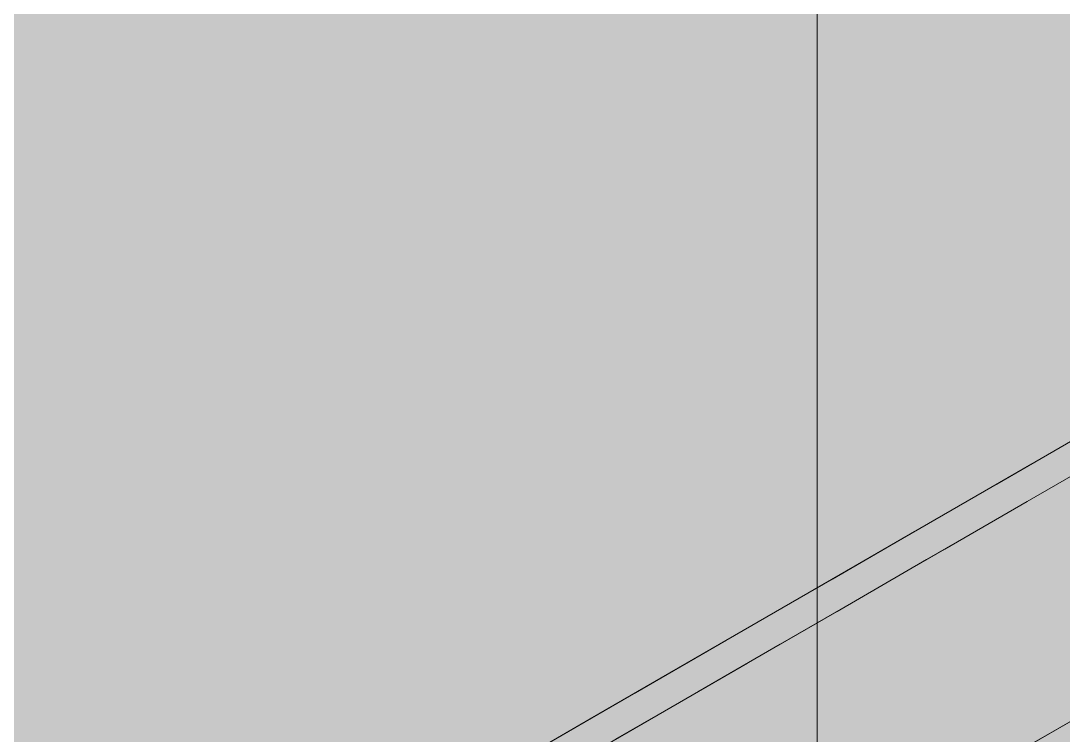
# Model space of a CAD drawing. Header units: metres. Extents: x 349122 to 349453, y 9281252 to 9281971.
# Drawn here: x 349263.6475 to 349263.9456, y 9281656.6779 to 9281656.8821 of the extents above; entities that cross this region are included whole.
import ezdxf

# ---------------------------------------------------------------- set-up
doc = ezdxf.new("R2010")
doc.units = ezdxf.units.M
doc.header["$LTSCALE"] = 0.25
doc.layers.add('ISO-3D', color=7, linetype='CONTINUOUS', lineweight=13)
doc.layers.add('ISO-3D-ARISTAS', color=250, linetype='CONTINUOUS', lineweight=13)

msp = doc.modelspace()

# ---------------------------------------------------------------- linework, layer by layer
at = {"layer": 'ISO-3D', "true_color": 0x9e9d98}
for points in [[(349263.90127, 9281656.87687), (349263.87529, 9281656.89187), (349263.90127, 9281656.905), (349263.87529, 9281656.92)], [(349263.95323, 9281656.875), (349263.92725, 9281656.89), (349263.95323, 9281656.9), (349263.92725, 9281656.915)], [(349263.92725, 9281656.86187), (349263.90127, 9281656.87687), (349263.92725, 9281656.89), (349263.90127, 9281656.905)], [(349263.90127, 9281656.84875), (349263.87529, 9281656.86375), (349263.90127, 9281656.87687), (349263.87529, 9281656.89187)], [(349263.95323, 9281656.84687), (349263.92725, 9281656.86187), (349263.95323, 9281656.875), (349263.92725, 9281656.89)], [(349263.92725, 9281656.83375), (349263.90127, 9281656.84875), (349263.92725, 9281656.86187), (349263.90127, 9281656.87687)], [(349263.90127, 9281656.82062), (349263.87529, 9281656.83562), (349263.90127, 9281656.84875), (349263.87529, 9281656.86375)], [(349263.95323, 9281656.81875), (349263.92725, 9281656.83375), (349263.95323, 9281656.84687), (349263.92725, 9281656.86187)], [(349263.92725, 9281656.80562), (349263.90127, 9281656.82062), (349263.92725, 9281656.83375), (349263.90127, 9281656.84875)], [(349263.90127, 9281656.7925), (349263.87529, 9281656.8075), (349263.90127, 9281656.82062), (349263.87529, 9281656.83562)], [(349263.95323, 9281656.79062), (349263.92725, 9281656.80562), (349263.95323, 9281656.81875), (349263.92725, 9281656.83375)], [(349263.92725, 9281656.7775), (349263.90127, 9281656.7925), (349263.92725, 9281656.80562), (349263.90127, 9281656.82062)], [(349263.90127, 9281656.76437), (349263.87529, 9281656.77937), (349263.90127, 9281656.7925), (349263.87529, 9281656.8075)], [(349263.95323, 9281656.7625), (349263.92725, 9281656.7775), (349263.95323, 9281656.79062), (349263.92725, 9281656.80562)], [(349263.92725, 9281656.74937), (349263.90127, 9281656.76437), (349263.92725, 9281656.7775), (349263.90127, 9281656.7925)], [(349263.90127, 9281656.73625), (349263.87529, 9281656.75125), (349263.90127, 9281656.76437), (349263.87529, 9281656.77937)], [(349263.95323, 9281656.73437), (349263.92725, 9281656.74937), (349263.95323, 9281656.7625), (349263.92725, 9281656.7775)], [(349263.92725, 9281656.72125), (349263.90127, 9281656.73625), (349263.92725, 9281656.74937), (349263.90127, 9281656.76437)], [(349263.90127, 9281656.70812), (349263.87529, 9281656.72312), (349263.90127, 9281656.73625), (349263.87529, 9281656.75125)], [(349263.95323, 9281656.70625), (349263.92725, 9281656.72125), (349263.95323, 9281656.73437), (349263.92725, 9281656.74937)], [(349263.92725, 9281656.69312), (349263.90127, 9281656.70812), (349263.92725, 9281656.72125), (349263.90127, 9281656.73625)], [(349263.90127, 9281656.68), (349263.87529, 9281656.695), (349263.90127, 9281656.70812), (349263.87529, 9281656.72312)], [(349263.95323, 9281656.67812), (349263.92725, 9281656.69312), (349263.95323, 9281656.70625), (349263.92725, 9281656.72125)], [(349263.92725, 9281656.665), (349263.90127, 9281656.68), (349263.92725, 9281656.69312), (349263.90127, 9281656.70812)], [(349263.90127, 9281656.65187), (349263.87529, 9281656.66687), (349263.90127, 9281656.68), (349263.87529, 9281656.695)], [(349263.95323, 9281656.65), (349263.92725, 9281656.665), (349263.95323, 9281656.67812), (349263.92725, 9281656.69312)], [(349263.92725, 9281656.63687), (349263.90127, 9281656.65187), (349263.92725, 9281656.665), (349263.90127, 9281656.68)]]:
    msp.add_solid(points, dxfattribs=at)
at = {"layer": 'ISO-3D', "true_color": 0x8e8d88}
for points in [[(349263.89694, 9281656.88776), (349263.87529, 9281656.87526), (349263.89694, 9281656.91671), (349263.87529, 9281656.90421)], [(349263.94024, 9281656.88382), (349263.91859, 9281656.87132), (349263.94024, 9281656.91276), (349263.91859, 9281656.90026)], [(349263.91859, 9281656.87132), (349263.89694, 9281656.85882), (349263.91859, 9281656.90026), (349263.89694, 9281656.88776)], [(349263.96189, 9281656.86737), (349263.94024, 9281656.85487), (349263.96189, 9281656.89632), (349263.94024, 9281656.88382)], [(349263.89694, 9281656.85882), (349263.87529, 9281656.84632), (349263.89694, 9281656.88776), (349263.87529, 9281656.87526)], [(349263.94024, 9281656.85487), (349263.91859, 9281656.84237), (349263.94024, 9281656.88382), (349263.91859, 9281656.87132)], [(349263.91859, 9281656.84237), (349263.89694, 9281656.82987), (349263.91859, 9281656.87132), (349263.89694, 9281656.85882)], [(349263.96189, 9281656.83842), (349263.94024, 9281656.82592), (349263.96189, 9281656.86737), (349263.94024, 9281656.85487)], [(349263.89694, 9281656.82987), (349263.87529, 9281656.81737), (349263.89694, 9281656.85882), (349263.87529, 9281656.84632)], [(349263.94024, 9281656.82592), (349263.91859, 9281656.81342), (349263.94024, 9281656.85487), (349263.91859, 9281656.84237)], [(349263.91859, 9281656.81342), (349263.89694, 9281656.80092), (349263.91859, 9281656.84237), (349263.89694, 9281656.82987)], [(349263.96189, 9281656.80947), (349263.94024, 9281656.79697), (349263.96189, 9281656.83842), (349263.94024, 9281656.82592)], [(349263.89694, 9281656.80092), (349263.87529, 9281656.78842), (349263.89694, 9281656.82987), (349263.87529, 9281656.81737)], [(349263.94024, 9281656.79697), (349263.91859, 9281656.78447), (349263.94024, 9281656.82592), (349263.91859, 9281656.81342)], [(349263.91859, 9281656.78447), (349263.89694, 9281656.77197), (349263.91859, 9281656.81342), (349263.89694, 9281656.80092)], [(349263.96189, 9281656.78053), (349263.94024, 9281656.76803), (349263.96189, 9281656.80947), (349263.94024, 9281656.79697)], [(349263.89694, 9281656.77197), (349263.87529, 9281656.75947), (349263.89694, 9281656.80092), (349263.87529, 9281656.78842)], [(349263.94024, 9281656.76803), (349263.91859, 9281656.75553), (349263.94024, 9281656.79697), (349263.91859, 9281656.78447)], [(349263.91859, 9281656.75553), (349263.89694, 9281656.74303), (349263.91859, 9281656.78447), (349263.89694, 9281656.77197)], [(349263.96189, 9281656.75158), (349263.94024, 9281656.73908), (349263.96189, 9281656.78053), (349263.94024, 9281656.76803)], [(349263.89694, 9281656.74303), (349263.87529, 9281656.73053), (349263.89694, 9281656.77197), (349263.87529, 9281656.75947)], [(349263.94024, 9281656.73908), (349263.91859, 9281656.72658), (349263.94024, 9281656.76803), (349263.91859, 9281656.75553)], [(349263.96189, 9281656.74333), (349263.93663, 9281656.72875), (349263.96189, 9281656.77), (349263.93663, 9281656.75542)], [(349263.95323, 9281656.74), (349263.92725, 9281656.725), (349263.95323, 9281656.765), (349263.92725, 9281656.75)], [(349263.91859, 9281656.72658), (349263.89694, 9281656.71408), (349263.91859, 9281656.75553), (349263.89694, 9281656.74303)], [(349263.93663, 9281656.72875), (349263.91137, 9281656.71417), (349263.93663, 9281656.75542), (349263.91137, 9281656.74083)], [(349263.92725, 9281656.725), (349263.90127, 9281656.71), (349263.92725, 9281656.75), (349263.90127, 9281656.735)], [(349263.96189, 9281656.72263), (349263.94024, 9281656.71013), (349263.96189, 9281656.75158), (349263.94024, 9281656.73908)], [(349263.89694, 9281656.71408), (349263.87529, 9281656.70158), (349263.89694, 9281656.74303), (349263.87529, 9281656.73053)], [(349263.96189, 9281656.71667), (349263.93663, 9281656.70208), (349263.96189, 9281656.74333), (349263.93663, 9281656.72875)], [(349263.91137, 9281656.71417), (349263.88611, 9281656.69958), (349263.91137, 9281656.74083), (349263.88611, 9281656.72625)], [(349263.94024, 9281656.71013), (349263.91859, 9281656.69763), (349263.94024, 9281656.73908), (349263.91859, 9281656.72658)], [(349263.95323, 9281656.715), (349263.92725, 9281656.7), (349263.95323, 9281656.74), (349263.92725, 9281656.725)], [(349263.90127, 9281656.71), (349263.87529, 9281656.695), (349263.90127, 9281656.735), (349263.87529, 9281656.72)], [(349263.88611, 9281656.69958), (349263.86085, 9281656.685), (349263.88611, 9281656.72625), (349263.86085, 9281656.71167)], [(349263.91859, 9281656.69763), (349263.89694, 9281656.68513), (349263.91859, 9281656.72658), (349263.89694, 9281656.71408)], [(349263.93663, 9281656.70208), (349263.91137, 9281656.6875), (349263.93663, 9281656.72875), (349263.91137, 9281656.71417)], [(349263.92725, 9281656.7), (349263.90127, 9281656.685), (349263.92725, 9281656.725), (349263.90127, 9281656.71)], [(349263.96189, 9281656.69368), (349263.94024, 9281656.68118), (349263.96189, 9281656.72263), (349263.94024, 9281656.71013)], [(349263.87529, 9281656.695), (349263.84931, 9281656.68), (349263.87529, 9281656.72), (349263.84931, 9281656.705)], [(349263.89694, 9281656.68513), (349263.87529, 9281656.67263), (349263.89694, 9281656.71408), (349263.87529, 9281656.70158)], [(349263.91137, 9281656.6875), (349263.88611, 9281656.67292), (349263.91137, 9281656.71417), (349263.88611, 9281656.69958)], [(349263.95323, 9281656.69), (349263.92725, 9281656.675), (349263.95323, 9281656.715), (349263.92725, 9281656.7)], [(349263.96189, 9281656.69), (349263.93663, 9281656.67542), (349263.96189, 9281656.71667), (349263.93663, 9281656.70208)], [(349263.86085, 9281656.685), (349263.8356, 9281656.67042), (349263.86085, 9281656.71167), (349263.8356, 9281656.69708)], [(349263.90127, 9281656.685), (349263.87529, 9281656.67), (349263.90127, 9281656.71), (349263.87529, 9281656.695)], [(349263.94024, 9281656.68118), (349263.91859, 9281656.66868), (349263.94024, 9281656.71013), (349263.91859, 9281656.69763)], [(349263.84931, 9281656.68), (349263.82333, 9281656.665), (349263.84931, 9281656.705), (349263.82333, 9281656.69)], [(349263.88611, 9281656.67292), (349263.86085, 9281656.65833), (349263.88611, 9281656.69958), (349263.86085, 9281656.685)], [(349263.92725, 9281656.675), (349263.90127, 9281656.66), (349263.92725, 9281656.7), (349263.90127, 9281656.685)], [(349263.93663, 9281656.67542), (349263.91137, 9281656.66083), (349263.93663, 9281656.70208), (349263.91137, 9281656.6875)], [(349263.8356, 9281656.67042), (349263.81034, 9281656.65583), (349263.8356, 9281656.69708), (349263.81034, 9281656.6825)], [(349263.91859, 9281656.66868), (349263.89694, 9281656.65618), (349263.91859, 9281656.69763), (349263.89694, 9281656.68513)], [(349263.87529, 9281656.67), (349263.84931, 9281656.655), (349263.87529, 9281656.695), (349263.84931, 9281656.68)], [(349263.96189, 9281656.66474), (349263.94024, 9281656.65224), (349263.96189, 9281656.69368), (349263.94024, 9281656.68118)], [(349263.82333, 9281656.665), (349263.79735, 9281656.65), (349263.82333, 9281656.69), (349263.79735, 9281656.675)], [(349263.91137, 9281656.66083), (349263.88611, 9281656.64625), (349263.91137, 9281656.6875), (349263.88611, 9281656.67292)], [(349263.95323, 9281656.665), (349263.92725, 9281656.65), (349263.95323, 9281656.69), (349263.92725, 9281656.675)], [(349263.86085, 9281656.65833), (349263.8356, 9281656.64375), (349263.86085, 9281656.685), (349263.8356, 9281656.67042)], [(349263.89694, 9281656.65618), (349263.87529, 9281656.64368), (349263.89694, 9281656.68513), (349263.87529, 9281656.67263)], [(349263.90127, 9281656.66), (349263.87529, 9281656.645), (349263.90127, 9281656.685), (349263.87529, 9281656.67)], [(349263.81034, 9281656.65583), (349263.78508, 9281656.64125), (349263.81034, 9281656.6825), (349263.78508, 9281656.66792)], [(349263.84931, 9281656.655), (349263.82333, 9281656.64), (349263.84931, 9281656.68), (349263.82333, 9281656.665)], [(349263.94024, 9281656.65224), (349263.91859, 9281656.63974), (349263.94024, 9281656.68118), (349263.91859, 9281656.66868)]]:
    msp.add_solid(points, dxfattribs=at)
at = {"layer": 'ISO-3D', "true_color": 0xb0aea8}
for points in [[(349263.6792, 9281656.8925), (349263.65569, 9281656.87893), (349263.65445, 9281656.90679), (349263.63095, 9281656.89321)], [(349263.72745, 9281656.89179), (349263.70394, 9281656.87821), (349263.7027, 9281656.90607), (349263.6792, 9281656.8925)], [(349263.7757, 9281656.89107), (349263.75219, 9281656.8775), (349263.75095, 9281656.90536), (349263.72745, 9281656.89179)], [(349263.82395, 9281656.89036), (349263.80044, 9281656.87679), (349263.7992, 9281656.90464), (349263.7757, 9281656.89107)], [(349263.8722, 9281656.88964), (349263.84869, 9281656.87607), (349263.84745, 9281656.90393), (349263.82395, 9281656.89036)], [(349263.92045, 9281656.88893), (349263.89694, 9281656.87536), (349263.8957, 9281656.90321), (349263.8722, 9281656.88964)], [(349263.96876, 9281656.88825), (349263.94519, 9281656.87464), (349263.94402, 9281656.90254), (349263.92045, 9281656.88893)], [(349263.69342, 9281656.885), (349263.66744, 9281656.87), (349263.66744, 9281656.9), (349263.64146, 9281656.885)], [(349263.74538, 9281656.885), (349263.7194, 9281656.87), (349263.7194, 9281656.9), (349263.69342, 9281656.885)], [(349263.79735, 9281656.885), (349263.77137, 9281656.87), (349263.77137, 9281656.9), (349263.74538, 9281656.885)], [(349263.84931, 9281656.885), (349263.82333, 9281656.87), (349263.82333, 9281656.9), (349263.79735, 9281656.885)], [(349263.90127, 9281656.885), (349263.87529, 9281656.87), (349263.87529, 9281656.9), (349263.84931, 9281656.885)], [(349263.95323, 9281656.885), (349263.92725, 9281656.87), (349263.92725, 9281656.9), (349263.90127, 9281656.885)], [(349263.65569, 9281656.87893), (349263.63218, 9281656.86536), (349263.63095, 9281656.89321), (349263.60744, 9281656.87964)], [(349263.70394, 9281656.87821), (349263.68043, 9281656.86464), (349263.6792, 9281656.8925), (349263.65569, 9281656.87893)], [(349263.75219, 9281656.8775), (349263.72868, 9281656.86393), (349263.72745, 9281656.89179), (349263.70394, 9281656.87821)], [(349263.80044, 9281656.87679), (349263.77693, 9281656.86321), (349263.7757, 9281656.89107), (349263.75219, 9281656.8775)], [(349263.84869, 9281656.87607), (349263.82518, 9281656.8625), (349263.82395, 9281656.89036), (349263.80044, 9281656.87679)], [(349263.89694, 9281656.87536), (349263.87343, 9281656.86179), (349263.8722, 9281656.88964), (349263.84869, 9281656.87607)], [(349263.94519, 9281656.87464), (349263.92168, 9281656.86107), (349263.92045, 9281656.88893), (349263.89694, 9281656.87536)], [(349263.99351, 9281656.87397), (349263.96993, 9281656.86036), (349263.96876, 9281656.88825), (349263.94519, 9281656.87464)], [(349263.66744, 9281656.87), (349263.64146, 9281656.855), (349263.64146, 9281656.885), (349263.61548, 9281656.87)], [(349263.7194, 9281656.87), (349263.69342, 9281656.855), (349263.69342, 9281656.885), (349263.66744, 9281656.87)], [(349263.77137, 9281656.87), (349263.74538, 9281656.855), (349263.74538, 9281656.885), (349263.7194, 9281656.87)], [(349263.82333, 9281656.87), (349263.79735, 9281656.855), (349263.79735, 9281656.885), (349263.77137, 9281656.87)], [(349263.87529, 9281656.87), (349263.84931, 9281656.855), (349263.84931, 9281656.885), (349263.82333, 9281656.87)], [(349263.92725, 9281656.87), (349263.90127, 9281656.855), (349263.90127, 9281656.885), (349263.87529, 9281656.87)], [(349263.97921, 9281656.87), (349263.95323, 9281656.855), (349263.95323, 9281656.885), (349263.92725, 9281656.87)], [(349263.68043, 9281656.86464), (349263.65693, 9281656.85107), (349263.65569, 9281656.87893), (349263.63218, 9281656.86536)], [(349263.72868, 9281656.86393), (349263.70518, 9281656.85036), (349263.70394, 9281656.87821), (349263.68043, 9281656.86464)], [(349263.77693, 9281656.86321), (349263.75343, 9281656.84964), (349263.75219, 9281656.8775), (349263.72868, 9281656.86393)], [(349263.82518, 9281656.8625), (349263.80168, 9281656.84893), (349263.80044, 9281656.87679), (349263.77693, 9281656.86321)], [(349263.87343, 9281656.86179), (349263.84993, 9281656.84821), (349263.84869, 9281656.87607), (349263.82518, 9281656.8625)], [(349263.92168, 9281656.86107), (349263.89818, 9281656.8475), (349263.89694, 9281656.87536), (349263.87343, 9281656.86179)], [(349263.96993, 9281656.86036), (349263.94643, 9281656.84679), (349263.94519, 9281656.87464), (349263.92168, 9281656.86107)], [(349263.69342, 9281656.855), (349263.66744, 9281656.84), (349263.66744, 9281656.87), (349263.64146, 9281656.855)], [(349263.74538, 9281656.855), (349263.7194, 9281656.84), (349263.7194, 9281656.87), (349263.69342, 9281656.855)], [(349263.79735, 9281656.855), (349263.77137, 9281656.84), (349263.77137, 9281656.87), (349263.74538, 9281656.855)], [(349263.84931, 9281656.855), (349263.82333, 9281656.84), (349263.82333, 9281656.87), (349263.79735, 9281656.855)], [(349263.90127, 9281656.855), (349263.87529, 9281656.84), (349263.87529, 9281656.87), (349263.84931, 9281656.855)], [(349263.95323, 9281656.855), (349263.92725, 9281656.84), (349263.92725, 9281656.87), (349263.90127, 9281656.855)], [(349263.65693, 9281656.85107), (349263.63335, 9281656.83746), (349263.63218, 9281656.86536), (349263.60861, 9281656.85175)], [(349263.70518, 9281656.85036), (349263.68167, 9281656.83679), (349263.68043, 9281656.86464), (349263.65693, 9281656.85107)], [(349263.75343, 9281656.84964), (349263.72992, 9281656.83607), (349263.72868, 9281656.86393), (349263.70518, 9281656.85036)], [(349263.80168, 9281656.84893), (349263.77817, 9281656.83536), (349263.77693, 9281656.86321), (349263.75343, 9281656.84964)], [(349263.84993, 9281656.84821), (349263.82642, 9281656.83464), (349263.82518, 9281656.8625), (349263.80168, 9281656.84893)], [(349263.89818, 9281656.8475), (349263.87467, 9281656.83393), (349263.87343, 9281656.86179), (349263.84993, 9281656.84821)], [(349263.94643, 9281656.84679), (349263.92292, 9281656.83321), (349263.92168, 9281656.86107), (349263.89818, 9281656.8475)], [(349263.66744, 9281656.84), (349263.64146, 9281656.825), (349263.64146, 9281656.855), (349263.61548, 9281656.84)], [(349263.7194, 9281656.84), (349263.69342, 9281656.825), (349263.69342, 9281656.855), (349263.66744, 9281656.84)], [(349263.77137, 9281656.84), (349263.74538, 9281656.825), (349263.74538, 9281656.855), (349263.7194, 9281656.84)], [(349263.82333, 9281656.84), (349263.79735, 9281656.825), (349263.79735, 9281656.855), (349263.77137, 9281656.84)], [(349263.87529, 9281656.84), (349263.84931, 9281656.825), (349263.84931, 9281656.855), (349263.82333, 9281656.84)], [(349263.92725, 9281656.84), (349263.90127, 9281656.825), (349263.90127, 9281656.855), (349263.87529, 9281656.84)], [(349263.97921, 9281656.84), (349263.95323, 9281656.825), (349263.95323, 9281656.855), (349263.92725, 9281656.84)], [(349263.68167, 9281656.83679), (349263.65809, 9281656.82317), (349263.65693, 9281656.85107), (349263.63335, 9281656.83746)], [(349263.72992, 9281656.83607), (349263.70641, 9281656.8225), (349263.70518, 9281656.85036), (349263.68167, 9281656.83679)], [(349263.77817, 9281656.83536), (349263.75466, 9281656.82179), (349263.75343, 9281656.84964), (349263.72992, 9281656.83607)], [(349263.82642, 9281656.83464), (349263.80291, 9281656.82107), (349263.80168, 9281656.84893), (349263.77817, 9281656.83536)], [(349263.87467, 9281656.83393), (349263.85116, 9281656.82036), (349263.84993, 9281656.84821), (349263.82642, 9281656.83464)], [(349263.92292, 9281656.83321), (349263.89941, 9281656.81964), (349263.89818, 9281656.8475), (349263.87467, 9281656.83393)], [(349263.97117, 9281656.8325), (349263.94766, 9281656.81893), (349263.94643, 9281656.84679), (349263.92292, 9281656.83321)], [(349263.69342, 9281656.825), (349263.66744, 9281656.81), (349263.66744, 9281656.84), (349263.64146, 9281656.825)], [(349263.74538, 9281656.825), (349263.7194, 9281656.81), (349263.7194, 9281656.84), (349263.69342, 9281656.825)], [(349263.79735, 9281656.825), (349263.77137, 9281656.81), (349263.77137, 9281656.84), (349263.74538, 9281656.825)], [(349263.84931, 9281656.825), (349263.82333, 9281656.81), (349263.82333, 9281656.84), (349263.79735, 9281656.825)], [(349263.90127, 9281656.825), (349263.87529, 9281656.81), (349263.87529, 9281656.84), (349263.84931, 9281656.825)], [(349263.95323, 9281656.825), (349263.92725, 9281656.81), (349263.92725, 9281656.84), (349263.90127, 9281656.825)], [(349263.65809, 9281656.82317), (349263.63452, 9281656.80956), (349263.63335, 9281656.83746), (349263.60978, 9281656.82385)], [(349263.70641, 9281656.8225), (349263.68284, 9281656.80889), (349263.68167, 9281656.83679), (349263.65809, 9281656.82317)], [(349263.75466, 9281656.82179), (349263.73116, 9281656.80821), (349263.72992, 9281656.83607), (349263.70641, 9281656.8225)], [(349263.80291, 9281656.82107), (349263.77941, 9281656.8075), (349263.77817, 9281656.83536), (349263.75466, 9281656.82179)], [(349263.85116, 9281656.82036), (349263.82766, 9281656.80679), (349263.82642, 9281656.83464), (349263.80291, 9281656.82107)], [(349263.89941, 9281656.81964), (349263.87591, 9281656.80607), (349263.87467, 9281656.83393), (349263.85116, 9281656.82036)], [(349263.94766, 9281656.81893), (349263.92416, 9281656.80536), (349263.92292, 9281656.83321), (349263.89941, 9281656.81964)], [(349263.66744, 9281656.81), (349263.64146, 9281656.795), (349263.64146, 9281656.825), (349263.61548, 9281656.81)], [(349263.7194, 9281656.81), (349263.69342, 9281656.795), (349263.69342, 9281656.825), (349263.66744, 9281656.81)], [(349263.77137, 9281656.81), (349263.74538, 9281656.795), (349263.74538, 9281656.825), (349263.7194, 9281656.81)], [(349263.82333, 9281656.81), (349263.79735, 9281656.795), (349263.79735, 9281656.825), (349263.77137, 9281656.81)], [(349263.87529, 9281656.81), (349263.84931, 9281656.795), (349263.84931, 9281656.825), (349263.82333, 9281656.81)], [(349263.92725, 9281656.81), (349263.90127, 9281656.795), (349263.90127, 9281656.825), (349263.87529, 9281656.81)], [(349263.97921, 9281656.81), (349263.95323, 9281656.795), (349263.95323, 9281656.825), (349263.92725, 9281656.81)], [(349263.68284, 9281656.80889), (349263.65926, 9281656.79528), (349263.65809, 9281656.82317), (349263.63452, 9281656.80956)], [(349263.73116, 9281656.80821), (349263.70758, 9281656.7946), (349263.70641, 9281656.8225), (349263.68284, 9281656.80889)], [(349263.77941, 9281656.8075), (349263.7559, 9281656.79393), (349263.75466, 9281656.82179), (349263.73116, 9281656.80821)], [(349263.82766, 9281656.80679), (349263.80415, 9281656.79321), (349263.80291, 9281656.82107), (349263.77941, 9281656.8075)], [(349263.87591, 9281656.80607), (349263.8524, 9281656.7925), (349263.85116, 9281656.82036), (349263.82766, 9281656.80679)], [(349263.92416, 9281656.80536), (349263.90065, 9281656.79179), (349263.89941, 9281656.81964), (349263.87591, 9281656.80607)], [(349263.97241, 9281656.80464), (349263.9489, 9281656.79107), (349263.94766, 9281656.81893), (349263.92416, 9281656.80536)], [(349263.65926, 9281656.79528), (349263.63569, 9281656.78167), (349263.63452, 9281656.80956), (349263.61094, 9281656.79595)], [(349263.69342, 9281656.795), (349263.66744, 9281656.78), (349263.66744, 9281656.81), (349263.64146, 9281656.795)], [(349263.74538, 9281656.795), (349263.7194, 9281656.78), (349263.7194, 9281656.81), (349263.69342, 9281656.795)], [(349263.79735, 9281656.795), (349263.77137, 9281656.78), (349263.77137, 9281656.81), (349263.74538, 9281656.795)], [(349263.84931, 9281656.795), (349263.82333, 9281656.78), (349263.82333, 9281656.81), (349263.79735, 9281656.795)], [(349263.90127, 9281656.795), (349263.87529, 9281656.78), (349263.87529, 9281656.81), (349263.84931, 9281656.795)], [(349263.95323, 9281656.795), (349263.92725, 9281656.78), (349263.92725, 9281656.81), (349263.90127, 9281656.795)], [(349263.70758, 9281656.7946), (349263.68401, 9281656.78099), (349263.68284, 9281656.80889), (349263.65926, 9281656.79528)], [(349263.7559, 9281656.79393), (349263.73233, 9281656.78032), (349263.73116, 9281656.80821), (349263.70758, 9281656.7946)], [(349263.80415, 9281656.79321), (349263.78064, 9281656.77964), (349263.77941, 9281656.8075), (349263.7559, 9281656.79393)], [(349263.8524, 9281656.7925), (349263.82889, 9281656.77893), (349263.82766, 9281656.80679), (349263.80415, 9281656.79321)], [(349263.90065, 9281656.79179), (349263.87714, 9281656.77821), (349263.87591, 9281656.80607), (349263.8524, 9281656.7925)], [(349263.9489, 9281656.79107), (349263.92539, 9281656.7775), (349263.92416, 9281656.80536), (349263.90065, 9281656.79179)], [(349263.66744, 9281656.78), (349263.64146, 9281656.765), (349263.64146, 9281656.795), (349263.61548, 9281656.78)], [(349263.68401, 9281656.78099), (349263.66043, 9281656.76738), (349263.65926, 9281656.79528), (349263.63569, 9281656.78167)], [(349263.7194, 9281656.78), (349263.69342, 9281656.765), (349263.69342, 9281656.795), (349263.66744, 9281656.78)], [(349263.73233, 9281656.78032), (349263.70875, 9281656.76671), (349263.70758, 9281656.7946), (349263.68401, 9281656.78099)], [(349263.77137, 9281656.78), (349263.74538, 9281656.765), (349263.74538, 9281656.795), (349263.7194, 9281656.78)], [(349263.82333, 9281656.78), (349263.79735, 9281656.765), (349263.79735, 9281656.795), (349263.77137, 9281656.78)], [(349263.87529, 9281656.78), (349263.84931, 9281656.765), (349263.84931, 9281656.795), (349263.82333, 9281656.78)], [(349263.92725, 9281656.78), (349263.90127, 9281656.765), (349263.90127, 9281656.795), (349263.87529, 9281656.78)], [(349263.97921, 9281656.78), (349263.95323, 9281656.765), (349263.95323, 9281656.795), (349263.92725, 9281656.78)], [(349263.78064, 9281656.77964), (349263.75707, 9281656.76603), (349263.7559, 9281656.79393), (349263.73233, 9281656.78032)], [(349263.82889, 9281656.77893), (349263.80539, 9281656.76536), (349263.80415, 9281656.79321), (349263.78064, 9281656.77964)], [(349263.87714, 9281656.77821), (349263.85364, 9281656.76464), (349263.8524, 9281656.7925), (349263.82889, 9281656.77893)], [(349263.92539, 9281656.7775), (349263.90189, 9281656.76393), (349263.90065, 9281656.79179), (349263.87714, 9281656.77821)], [(349263.97364, 9281656.77679), (349263.95014, 9281656.76321), (349263.9489, 9281656.79107), (349263.92539, 9281656.7775)], [(349263.66043, 9281656.76738), (349263.63686, 9281656.75377), (349263.63569, 9281656.78167), (349263.61211, 9281656.76806)], [(349263.69342, 9281656.765), (349263.66744, 9281656.75), (349263.66744, 9281656.78), (349263.64146, 9281656.765)], [(349263.70875, 9281656.76671), (349263.68518, 9281656.7531), (349263.68401, 9281656.78099), (349263.66043, 9281656.76738)], [(349263.74538, 9281656.765), (349263.7194, 9281656.75), (349263.7194, 9281656.78), (349263.69342, 9281656.765)], [(349263.75707, 9281656.76603), (349263.73349, 9281656.75242), (349263.73233, 9281656.78032), (349263.70875, 9281656.76671)], [(349263.79735, 9281656.765), (349263.77137, 9281656.75), (349263.77137, 9281656.78), (349263.74538, 9281656.765)], [(349263.80539, 9281656.76536), (349263.78181, 9281656.75175), (349263.78064, 9281656.77964), (349263.75707, 9281656.76603)], [(349263.84931, 9281656.765), (349263.82333, 9281656.75), (349263.82333, 9281656.78), (349263.79735, 9281656.765)], [(349263.90127, 9281656.765), (349263.87529, 9281656.75), (349263.87529, 9281656.78), (349263.84931, 9281656.765)], [(349263.95323, 9281656.765), (349263.92725, 9281656.75), (349263.92725, 9281656.78), (349263.90127, 9281656.765)], [(349263.85364, 9281656.76464), (349263.83013, 9281656.75107), (349263.82889, 9281656.77893), (349263.80539, 9281656.76536)], [(349263.90189, 9281656.76393), (349263.87838, 9281656.75036), (349263.87714, 9281656.77821), (349263.85364, 9281656.76464)], [(349263.95014, 9281656.76321), (349263.92663, 9281656.74964), (349263.92539, 9281656.7775), (349263.90189, 9281656.76393)], [(349263.66744, 9281656.75), (349263.64146, 9281656.735), (349263.64146, 9281656.765), (349263.61548, 9281656.75)], [(349263.68518, 9281656.7531), (349263.6616, 9281656.73948), (349263.66043, 9281656.76738), (349263.63686, 9281656.75377)], [(349263.7194, 9281656.75), (349263.69342, 9281656.735), (349263.69342, 9281656.765), (349263.66744, 9281656.75)], [(349263.73349, 9281656.75242), (349263.70992, 9281656.73881), (349263.70875, 9281656.76671), (349263.68518, 9281656.7531)], [(349263.77137, 9281656.75), (349263.74538, 9281656.735), (349263.74538, 9281656.765), (349263.7194, 9281656.75)], [(349263.78181, 9281656.75175), (349263.75824, 9281656.73813), (349263.75707, 9281656.76603), (349263.73349, 9281656.75242)], [(349263.82333, 9281656.75), (349263.79735, 9281656.735), (349263.79735, 9281656.765), (349263.77137, 9281656.75)], [(349263.83013, 9281656.75107), (349263.80656, 9281656.73746), (349263.80539, 9281656.76536), (349263.78181, 9281656.75175)], [(349263.87529, 9281656.75), (349263.84931, 9281656.735), (349263.84931, 9281656.765), (349263.82333, 9281656.75)], [(349263.92725, 9281656.75), (349263.90127, 9281656.735), (349263.90127, 9281656.765), (349263.87529, 9281656.75)], [(349263.87838, 9281656.75036), (349263.85488, 9281656.73679), (349263.85364, 9281656.76464), (349263.83013, 9281656.75107)], [(349263.92663, 9281656.74964), (349263.90313, 9281656.73607), (349263.90189, 9281656.76393), (349263.87838, 9281656.75036)], [(349263.6616, 9281656.73948), (349263.63803, 9281656.72587), (349263.63686, 9281656.75377), (349263.61328, 9281656.74016)], [(349263.70992, 9281656.73881), (349263.68634, 9281656.7252), (349263.68518, 9281656.7531), (349263.6616, 9281656.73948)], [(349263.69342, 9281656.735), (349263.66744, 9281656.72), (349263.66744, 9281656.75), (349263.64146, 9281656.735)], [(349263.74538, 9281656.735), (349263.7194, 9281656.72), (349263.7194, 9281656.75), (349263.69342, 9281656.735)], [(349263.75824, 9281656.73813), (349263.73466, 9281656.72452), (349263.73349, 9281656.75242), (349263.70992, 9281656.73881)], [(349263.79735, 9281656.735), (349263.77137, 9281656.72), (349263.77137, 9281656.75), (349263.74538, 9281656.735)], [(349263.80656, 9281656.73746), (349263.78298, 9281656.72385), (349263.78181, 9281656.75175), (349263.75824, 9281656.73813)], [(349263.84931, 9281656.735), (349263.82333, 9281656.72), (349263.82333, 9281656.75), (349263.79735, 9281656.735)], [(349263.85488, 9281656.73679), (349263.8313, 9281656.72317), (349263.83013, 9281656.75107), (349263.80656, 9281656.73746)], [(349263.90127, 9281656.735), (349263.87529, 9281656.72), (349263.87529, 9281656.75), (349263.84931, 9281656.735)], [(349263.90313, 9281656.73607), (349263.87962, 9281656.7225), (349263.87838, 9281656.75036), (349263.85488, 9281656.73679)], [(349263.68634, 9281656.7252), (349263.66277, 9281656.71159), (349263.6616, 9281656.73948), (349263.63803, 9281656.72587)], [(349263.73466, 9281656.72452), (349263.71109, 9281656.71091), (349263.70992, 9281656.73881), (349263.68634, 9281656.7252)], [(349263.78298, 9281656.72385), (349263.75941, 9281656.71024), (349263.75824, 9281656.73813), (349263.73466, 9281656.72452)], [(349263.66744, 9281656.72), (349263.64146, 9281656.705), (349263.64146, 9281656.735), (349263.61548, 9281656.72)], [(349263.7194, 9281656.72), (349263.69342, 9281656.705), (349263.69342, 9281656.735), (349263.66744, 9281656.72)], [(349263.77137, 9281656.72), (349263.74538, 9281656.705), (349263.74538, 9281656.735), (349263.7194, 9281656.72)], [(349263.82333, 9281656.72), (349263.79735, 9281656.705), (349263.79735, 9281656.735), (349263.77137, 9281656.72)], [(349263.8313, 9281656.72317), (349263.80772, 9281656.70956), (349263.80656, 9281656.73746), (349263.78298, 9281656.72385)], [(349263.87529, 9281656.72), (349263.84931, 9281656.705), (349263.84931, 9281656.735), (349263.82333, 9281656.72)], [(349263.87962, 9281656.7225), (349263.85604, 9281656.70889), (349263.85488, 9281656.73679), (349263.8313, 9281656.72317)], [(349263.66277, 9281656.71159), (349263.63919, 9281656.69798), (349263.63803, 9281656.72587), (349263.61445, 9281656.71226)], [(349263.71109, 9281656.71091), (349263.68751, 9281656.6973), (349263.68634, 9281656.7252), (349263.66277, 9281656.71159)], [(349263.75941, 9281656.71024), (349263.73583, 9281656.69663), (349263.73466, 9281656.72452), (349263.71109, 9281656.71091)], [(349263.80772, 9281656.70956), (349263.78415, 9281656.69595), (349263.78298, 9281656.72385), (349263.75941, 9281656.71024)], [(349263.85604, 9281656.70889), (349263.83247, 9281656.69528), (349263.8313, 9281656.72317), (349263.80772, 9281656.70956)], [(349263.69342, 9281656.705), (349263.66744, 9281656.69), (349263.66744, 9281656.72), (349263.64146, 9281656.705)], [(349263.74538, 9281656.705), (349263.7194, 9281656.69), (349263.7194, 9281656.72), (349263.69342, 9281656.705)], [(349263.79735, 9281656.705), (349263.77137, 9281656.69), (349263.77137, 9281656.72), (349263.74538, 9281656.705)], [(349263.84931, 9281656.705), (349263.82333, 9281656.69), (349263.82333, 9281656.72), (349263.79735, 9281656.705)], [(349263.68751, 9281656.6973), (349263.66394, 9281656.68369), (349263.66277, 9281656.71159), (349263.63919, 9281656.69798)], [(349263.73583, 9281656.69663), (349263.71226, 9281656.68302), (349263.71109, 9281656.71091), (349263.68751, 9281656.6973)], [(349263.78415, 9281656.69595), (349263.76057, 9281656.68234), (349263.75941, 9281656.71024), (349263.73583, 9281656.69663)], [(349263.83247, 9281656.69528), (349263.80889, 9281656.68167), (349263.80772, 9281656.70956), (349263.78415, 9281656.69595)], [(349263.66744, 9281656.69), (349263.64146, 9281656.675), (349263.64146, 9281656.705), (349263.61548, 9281656.69)], [(349263.7194, 9281656.69), (349263.69342, 9281656.675), (349263.69342, 9281656.705), (349263.66744, 9281656.69)], [(349263.77137, 9281656.69), (349263.74538, 9281656.675), (349263.74538, 9281656.705), (349263.7194, 9281656.69)], [(349263.82333, 9281656.69), (349263.79735, 9281656.675), (349263.79735, 9281656.705), (349263.77137, 9281656.69)], [(349263.66394, 9281656.68369), (349263.64036, 9281656.67008), (349263.63919, 9281656.69798), (349263.61562, 9281656.68437)], [(349263.71226, 9281656.68302), (349263.68868, 9281656.6694), (349263.68751, 9281656.6973), (349263.66394, 9281656.68369)], [(349263.76057, 9281656.68234), (349263.737, 9281656.66873), (349263.73583, 9281656.69663), (349263.71226, 9281656.68302)], [(349263.80889, 9281656.68167), (349263.78532, 9281656.66806), (349263.78415, 9281656.69595), (349263.76057, 9281656.68234)], [(349263.69342, 9281656.675), (349263.66744, 9281656.66), (349263.66744, 9281656.69), (349263.64146, 9281656.675)], [(349263.74538, 9281656.675), (349263.7194, 9281656.66), (349263.7194, 9281656.69), (349263.69342, 9281656.675)], [(349263.79735, 9281656.675), (349263.77137, 9281656.66), (349263.77137, 9281656.69), (349263.74538, 9281656.675)], [(349263.97055, 9281656.685), (349263.94457, 9281656.67), (349263.96189, 9281656.69), (349263.93591, 9281656.675)], [(349263.68868, 9281656.6694), (349263.66511, 9281656.65579), (349263.66394, 9281656.68369), (349263.64036, 9281656.67008)], [(349263.737, 9281656.66873), (349263.71342, 9281656.65512), (349263.71226, 9281656.68302), (349263.68868, 9281656.6694)], [(349263.78532, 9281656.66806), (349263.76174, 9281656.65444), (349263.76057, 9281656.68234), (349263.737, 9281656.66873)]]:
    msp.add_solid(points, dxfattribs=at)
at = {"layer": 'ISO-3D', "true_color": 0x7f7e7a}
for points in [[(349263.95775, 9281656.72761), (349263.93215, 9281656.71283), (349263.95775, 9281656.75761), (349263.93215, 9281656.74283)], [(349263.93215, 9281656.71283), (349263.90654, 9281656.69804), (349263.93215, 9281656.74283), (349263.90654, 9281656.72804)], [(349263.90654, 9281656.69804), (349263.88094, 9281656.68326), (349263.90654, 9281656.72804), (349263.88094, 9281656.71326)], [(349263.95775, 9281656.70261), (349263.93215, 9281656.68783), (349263.95775, 9281656.72761), (349263.93215, 9281656.71283)], [(349263.88094, 9281656.68326), (349263.85533, 9281656.66848), (349263.88094, 9281656.71326), (349263.85533, 9281656.69848)], [(349263.93215, 9281656.68783), (349263.90654, 9281656.67304), (349263.93215, 9281656.71283), (349263.90654, 9281656.69804)], [(349263.95775, 9281656.67761), (349263.93215, 9281656.66283), (349263.95775, 9281656.70261), (349263.93215, 9281656.68783)], [(349263.85533, 9281656.66848), (349263.82973, 9281656.6537), (349263.85533, 9281656.69848), (349263.82973, 9281656.6837)], [(349263.90654, 9281656.67304), (349263.88094, 9281656.65826), (349263.90654, 9281656.69804), (349263.88094, 9281656.68326)], [(349263.93215, 9281656.66283), (349263.90654, 9281656.64804), (349263.93215, 9281656.68783), (349263.90654, 9281656.67304)], [(349263.82973, 9281656.6537), (349263.80412, 9281656.63891), (349263.82973, 9281656.6837), (349263.80412, 9281656.66891)], [(349263.88094, 9281656.65826), (349263.85533, 9281656.64348), (349263.88094, 9281656.68326), (349263.85533, 9281656.66848)]]:
    msp.add_solid(points, dxfattribs=at)
at = {"layer": 'ISO-3D', "true_color": 0x9e9c96}
for points in [[(349263.98261, 9281656.74446), (349263.95911, 9281656.73089), (349263.9588, 9281656.75821), (349263.93529, 9281656.74464)], [(349263.95911, 9281656.73089), (349263.9356, 9281656.71732), (349263.93529, 9281656.74464), (349263.91179, 9281656.73107)], [(349263.9356, 9281656.71732), (349263.91209, 9281656.70375), (349263.91179, 9281656.73107), (349263.88828, 9281656.7175)], [(349263.98292, 9281656.71714), (349263.95942, 9281656.70357), (349263.95911, 9281656.73089), (349263.9356, 9281656.71732)], [(349263.91209, 9281656.70375), (349263.88852, 9281656.69014), (349263.88828, 9281656.7175), (349263.8647, 9281656.70389)], [(349263.95942, 9281656.70357), (349263.93591, 9281656.69), (349263.9356, 9281656.71732), (349263.91209, 9281656.70375)], [(349263.88852, 9281656.69014), (349263.86494, 9281656.67653), (349263.8647, 9281656.70389), (349263.84113, 9281656.69028)], [(349263.93591, 9281656.69), (349263.91234, 9281656.67639), (349263.91209, 9281656.70375), (349263.88852, 9281656.69014)], [(349263.98323, 9281656.68982), (349263.95973, 9281656.67625), (349263.95942, 9281656.70357), (349263.93591, 9281656.69)], [(349263.86494, 9281656.67653), (349263.84137, 9281656.66292), (349263.84113, 9281656.69028), (349263.81755, 9281656.67667)], [(349263.91234, 9281656.67639), (349263.88876, 9281656.66278), (349263.88852, 9281656.69014), (349263.86494, 9281656.67653)], [(349263.95973, 9281656.67625), (349263.93615, 9281656.66264), (349263.93591, 9281656.69), (349263.91234, 9281656.67639)]]:
    msp.add_solid(points, dxfattribs=at)
at = {"layer": 'ISO-3D-ARISTAS', "color": 250}
for p, q in [((349263.87529, 9281656.87526), (349263.87529, 9281656.90421)), ((349263.87529, 9281656.86375), (349263.87529, 9281656.89187)), ((349263.87529, 9281656.84632), (349263.87529, 9281656.87526)), ((349263.87529, 9281656.83562), (349263.87529, 9281656.86375)), ((349263.87529, 9281656.81737), (349263.87529, 9281656.84632)), ((349263.87529, 9281656.8075), (349263.87529, 9281656.83562)), ((349263.87529, 9281656.78842), (349263.87529, 9281656.81737)), ((349263.87529, 9281656.77937), (349263.87529, 9281656.8075)), ((349263.87529, 9281656.75947), (349263.87529, 9281656.78842)), ((349263.87529, 9281656.75125), (349263.87529, 9281656.77937)), ((349263.93663, 9281656.75542), (349263.96189, 9281656.77)), ((349263.95323, 9281656.765), (349263.92725, 9281656.75)), ((349263.92725, 9281656.75), (349263.95323, 9281656.765)), ((349263.95014, 9281656.76321), (349263.92663, 9281656.74964)), ((349263.87529, 9281656.73053), (349263.87529, 9281656.75947)), ((349263.93215, 9281656.74283), (349263.95775, 9281656.75761)), ((349263.93529, 9281656.74464), (349263.9588, 9281656.75821)), ((349263.91137, 9281656.74083), (349263.93663, 9281656.75542)), ((349263.87529, 9281656.72312), (349263.87529, 9281656.75125)), ((349263.92725, 9281656.75), (349263.90127, 9281656.735)), ((349263.90127, 9281656.735), (349263.92725, 9281656.75)), ((349263.92663, 9281656.74964), (349263.90313, 9281656.73607)), ((349263.91179, 9281656.73107), (349263.93529, 9281656.74464)), ((349263.90654, 9281656.72804), (349263.93215, 9281656.74283)), ((349263.88611, 9281656.72625), (349263.91137, 9281656.74083)), ((349263.90127, 9281656.735), (349263.87529, 9281656.72)), ((349263.87529, 9281656.72), (349263.90127, 9281656.735)), ((349263.90313, 9281656.73607), (349263.87962, 9281656.7225)), ((349263.87529, 9281656.70158), (349263.87529, 9281656.73053)), ((349263.88828, 9281656.7175), (349263.91179, 9281656.73107)), ((349263.86085, 9281656.71167), (349263.88611, 9281656.72625)), ((349263.88094, 9281656.71326), (349263.90654, 9281656.72804)), ((349263.87529, 9281656.695), (349263.87529, 9281656.72312)), ((349263.87962, 9281656.7225), (349263.85604, 9281656.70889)), ((349263.87529, 9281656.72), (349263.84931, 9281656.705)), ((349263.84931, 9281656.705), (349263.87529, 9281656.72)), ((349263.8647, 9281656.70389), (349263.88828, 9281656.7175)), ((349263.8356, 9281656.69708), (349263.86085, 9281656.71167)), ((349263.85533, 9281656.69848), (349263.88094, 9281656.71326)), ((349263.85604, 9281656.70889), (349263.83247, 9281656.69528)), ((349263.84931, 9281656.705), (349263.82333, 9281656.69)), ((349263.82333, 9281656.69), (349263.84931, 9281656.705)), ((349263.84113, 9281656.69028), (349263.8647, 9281656.70389)), ((349263.87529, 9281656.67263), (349263.87529, 9281656.70158)), ((349263.81034, 9281656.6825), (349263.8356, 9281656.69708)), ((349263.82973, 9281656.6837), (349263.85533, 9281656.69848)), ((349263.83247, 9281656.69528), (349263.80889, 9281656.68167)), ((349263.87529, 9281656.66687), (349263.87529, 9281656.695)), ((349263.81755, 9281656.67667), (349263.84113, 9281656.69028)), ((349263.82333, 9281656.69), (349263.79735, 9281656.675)), ((349263.79735, 9281656.675), (349263.82333, 9281656.69)), ((349263.93591, 9281656.675), (349263.96189, 9281656.69)), ((349263.96189, 9281656.69), (349263.93663, 9281656.67542)), ((349263.78508, 9281656.66792), (349263.81034, 9281656.6825)), ((349263.80889, 9281656.68167), (349263.78532, 9281656.66806)), ((349263.80412, 9281656.66891), (349263.82973, 9281656.6837))]:
    msp.add_line(p, q, dxfattribs=at)

doc.saveas('drawing.dxf')
